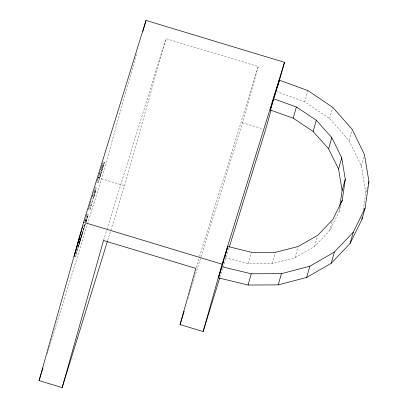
<?xml version="1.0" encoding="UTF-8"?>
<svg xmlns="http://www.w3.org/2000/svg" width="408" height="408" viewBox="0 0 408 408"><rect width="100%" height="100%" fill="white"/><g stroke="black" fill="none" stroke-linecap="round" stroke-linejoin="round"><path stroke-width="0.31" stroke-dasharray="2.04 1.53" d="M76.73 246.809L78.173 247.228L82.314 233.33L81.019 232.942M225.292 257.825L248.263 263.543L272.294 263.563L294.969 257.739L314.588 246.509L329.674 230.719L339.089 211.553L339.716 207.213M363.314 209.86L365.777 192.831L367.771 185.742M86.664 215.781L87.526 216.041L86.027 221.6M84.808 220.351L86.103 220.743L85.379 223.482M99.501 173.895L103.193 161.578L104.489 161.971L98.16 182.779L96.869 182.391L97.007 181.795M98.16 182.779L103.545 163.94L102.25 163.547M100.618 174.859L99.603 178.031L98.308 177.638L99.618 172.916M99.603 178.031L103.545 163.94M84.9 221.243L87.021 214.144L88.317 214.537L86.195 221.636L84.9 221.243L85.486 219.157M87.021 214.144L86.292 216.75L87.582 217.143L88.317 214.537M88.735 208.789L90.948 200.915M74.088 256.214L75.378 256.601L82.314 233.33M94.84 187.501L96.135 187.894L89.857 209.789L88.567 209.396L92.458 195.988M92.468 196.773L94.59 189.669L95.885 190.062L93.763 197.166L92.468 196.773L93.055 194.687M94.59 189.669L93.86 192.28L95.151 192.668L95.885 190.062M97.471 180.117L98.134 177.766M86.195 221.636L86.929 219.03L85.634 218.637M89.857 209.789L96.135 187.894M93.763 197.166L94.498 194.555L93.203 194.167M104.489 161.971L101.199 173.13M47.338 353.858L101.495 178.75L136.894 52.805M107.666 240.46L124.588 185.737L165.944 38.617L258.254 66.555L242.469 122.716L189.256 294.785M248.263 263.543L251.42 252.312M365.777 192.831L361.361 165.908L349.013 140.551L329.664 118.646L304.75 101.832L307.902 90.602M272.294 263.563L275.446 252.333M329.664 118.646L332.821 107.421M294.969 257.739L297.962 247.1M314.588 246.509L317.414 236.462M349.013 140.551L352.17 129.321M329.674 230.719L332.331 221.264M339.089 211.553L341.083 204.464M361.361 165.908L364.512 154.678M85.226 224.033L78.173 247.228M102.704 163.307L101.995 165.786M75.378 256.601L85.716 222.671M82.12 233.254L78.984 243.841L81.585 235.212M83.074 226.894L83.778 224.492M101.51 167.418L101.832 166.331M101.337 167.999L99.363 174.517M82.074 233.595L83.421 228.99M83.11 230.189L85.134 223.421M98.864 175.95L99.323 174.471M97.981 178.979L98.818 176.292M103.515 240.48L106.712 230.143M106.901 229.536L165.944 38.617M196.019 267.801L199.4 256.856M199.589 256.25L258.254 66.555M188.124 298.432L188.501 297.218M219.871 277.455L229.087 247.661M84.216 226.588L85.338 223.003M97.828 179.459L96.869 182.391M85.685 221.656L87.526 216.041M98.542 176.97L98.308 177.638M85.721 221.814L86.103 220.743M242.469 122.716L263.135 128.969M101.949 165.597L103.244 165.99M100.939 167.785L102.235 168.173M101.495 178.75L124.588 185.737M93.503 191.826L94.799 192.219M89.903 205.076L91.193 205.464M80.463 234.911L81.758 235.304M78.999 239.21L80.294 239.603M77.403 244.805L78.698 245.198M75.893 250.165L77.189 250.558M74.939 253.46L76.23 253.852M276.124 91.356L304.75 101.832"/><path stroke-width="0.61" d="M339.895 205.969L342.128 190.459L345.28 179.229L341.71 157.794L331.801 137.629L316.297 120.248L296.366 106.967L273.513 98.782L279.281 80.126L307.902 90.602L332.821 107.421L352.17 129.321L364.512 154.678L368.934 181.601L365.104 208.09L361.947 219.315L350.146 243.387L331.25 263.257L306.678 277.44L278.251 284.886L248.089 285.034L218.443 277.874L227.843 246.447L251.42 252.312L275.446 252.333L298.126 246.514L317.745 235.283L332.831 219.489L342.246 200.328L345.28 179.229M361.947 219.315L362.217 217.423M77.066 246.039L77.291 245.218M107.477 241.067L62.164 387.6L39.066 380.608L83.574 222.263L146.003 20.4L284.504 62.337L277.96 85.609M142.907 31.406L146.003 20.4M62.164 387.6L103.515 240.48L195.83 268.413L180.04 324.579L203.138 331.566L219.683 278.062M203.138 331.566L222.074 264.2L284.504 62.337M224.854 257.086L225.354 255.311M225.685 254.128L227.843 246.447M342.128 190.459L338.553 169.024L328.644 148.854L313.14 131.478L293.209 118.192L270.356 110.007L273.513 98.782M276.293 90.765L279.281 80.126M271.075 110.109L265.567 129.708L229.276 247.054M293.209 118.192L296.366 106.967M248.089 285.034L251.246 273.804L281.408 273.656L309.835 266.215L334.407 252.032L353.297 232.162L365.104 208.09M313.14 131.478L316.297 120.248M278.251 284.886L281.408 273.656M328.644 148.854L331.801 137.629M306.678 277.44L309.835 266.215M338.553 169.024L341.71 157.794M341.583 202.689L342.246 200.328M331.25 263.257L334.407 252.032M350.146 243.387L353.297 232.162M368.271 183.967L368.934 181.601M77.688 243.449L79.774 236.354M75.893 250.165L74.088 256.214L79.713 237.16M79.137 238.746L79.835 236.359M79.937 235.809L81.753 229.816M82.125 228.597L82.63 226.95M77.403 244.805L79.744 237.242M39.066 380.608L41.32 373.315M41.698 372.096L43.013 367.843M180.04 324.579L184.176 311.202M218.443 277.874L221.748 267.179M222.85 263.614L223.4 261.834M270.356 110.007L273.89 98.578M274.263 97.374L275.941 91.958M76.209 249.242L76.566 248.161M77.036 246.401L77.331 245.514M221.6 266.643L251.246 273.804M83.574 222.263L222.074 264.2"/></g></svg>
